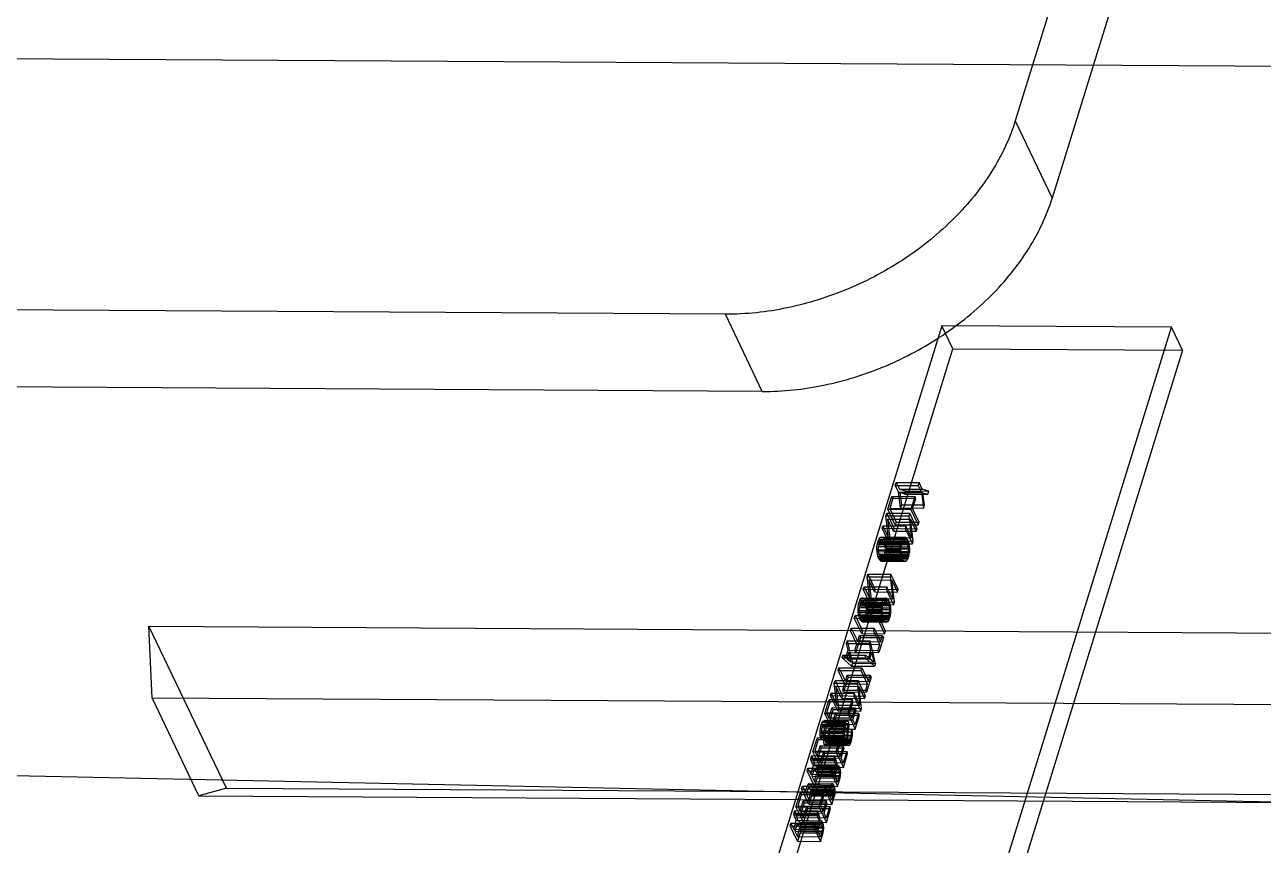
# Model space of a CAD drawing. Header units: millimetres. Extents: x 753 to 1632, y 352 to 973.
# Drawn here: x 1221.083 to 1223.573, y 781.792 to 783.442 of the extents above; entities that cross this region are included whole.
import ezdxf

# ---------------------------------------------------------------- set-up
doc = ezdxf.new("R2010")
doc.units = ezdxf.units.MM
doc.header["$LTSCALE"] = 30.734
doc.layers.get('0').update_dxf_attribs({"linetype": 'CONTINUOUS'})

msp = doc.modelspace()

# ---------------------------------------------------------------- linework, layer by layer
at = {"color": 6, "linetype": 'Continuous'}
for p, q in [((1223.56848, 784.84687), (1223.07467, 783.24889)), ((1223.64271, 784.69148), (1223.14889, 783.09349)), ((1226.87055, 783.33862), (1219.78136, 783.38079)), ((1223.07467, 783.24889), (1223.14889, 783.09349)), ((1222.49177, 782.85997), (1209.55968, 782.93689)), ((1222.566, 782.70457), (1222.49177, 782.85997)), ((1222.92704, 782.83683), (1222.41669, 781.18533)), ((1222.87855, 781.18258), (1223.3889, 782.83408)), ((1223.3889, 782.83408), (1222.92704, 782.83683)), ((1222.94931, 782.79021), (1222.92704, 782.83683)), ((1223.41117, 782.78746), (1223.3889, 782.83408)), ((1222.566, 782.70457), (1209.6339, 782.78149)), ((1222.43895, 781.13871), (1222.94931, 782.79021)), ((1223.41117, 782.78746), (1222.90081, 781.13596)), ((1222.94931, 782.79021), (1223.41117, 782.78746)), ((1222.83344, 782.51571), (1222.83526, 782.52159)), ((1222.83526, 782.52159), (1222.88144, 782.52131)), ((1222.83526, 782.52159), (1222.84157, 782.50838)), ((1222.88144, 782.52131), (1222.87963, 782.51544)), ((1222.88775, 782.5081), (1222.88144, 782.52131)), ((1222.81861, 782.46773), (1222.82663, 782.49368)), ((1222.82663, 782.49368), (1222.87282, 782.49341)), ((1222.82663, 782.49368), (1222.82849, 782.4898)), ((1222.83344, 782.51571), (1222.87963, 782.51544)), ((1222.83975, 782.5025), (1222.83344, 782.51571)), ((1222.83975, 782.5025), (1222.88594, 782.50223)), ((1222.8439, 782.47044), (1222.83975, 782.5025)), ((1222.84157, 782.50838), (1222.88775, 782.5081)), ((1222.84157, 782.50838), (1222.85449, 782.50471)), ((1222.8427, 782.50117), (1222.88888, 782.50089)), ((1222.85252, 782.49834), (1222.8427, 782.50117)), ((1222.8427, 782.50117), (1222.84586, 782.4768)), ((1222.85449, 782.50471), (1222.85252, 782.49834)), ((1222.85252, 782.49834), (1222.89871, 782.49807)), ((1222.85449, 782.50471), (1222.90067, 782.50443)), ((1222.87282, 782.49341), (1222.8648, 782.46746)), ((1222.87467, 782.48952), (1222.87282, 782.49341)), ((1222.87963, 782.51544), (1222.88594, 782.50223)), ((1222.88594, 782.50223), (1222.89008, 782.47016)), ((1222.90067, 782.50443), (1222.88775, 782.5081)), ((1222.88888, 782.50089), (1222.89871, 782.49807)), ((1222.89205, 782.47653), (1222.88888, 782.50089)), ((1222.89871, 782.49807), (1222.90067, 782.50443)), ((1222.82849, 782.4898), (1222.82213, 782.46923)), ((1222.82213, 782.46923), (1222.86832, 782.46896)), ((1222.82213, 782.46923), (1222.83512, 782.44204)), ((1222.82849, 782.4898), (1222.87467, 782.48952)), ((1222.84586, 782.4768), (1222.8439, 782.47044)), ((1222.8439, 782.47044), (1222.89008, 782.47016)), ((1222.84586, 782.4768), (1222.89205, 782.47653)), ((1222.86832, 782.46896), (1222.87467, 782.48952)), ((1222.88131, 782.44177), (1222.86832, 782.46896)), ((1222.89008, 782.47016), (1222.89205, 782.47653)), ((1222.81453, 782.45452), (1222.81619, 782.4599)), ((1222.81453, 782.45452), (1222.86072, 782.45424)), ((1222.81983, 782.41036), (1222.81453, 782.45452)), ((1222.81619, 782.4599), (1222.86238, 782.45963)), ((1222.81619, 782.4599), (1222.83104, 782.42882)), ((1222.81802, 782.44801), (1222.86421, 782.44774)), ((1222.82952, 782.42393), (1222.81802, 782.44801)), ((1222.81802, 782.44801), (1222.82332, 782.40385)), ((1222.81861, 782.46773), (1222.8648, 782.46746)), ((1222.83346, 782.43665), (1222.81861, 782.46773)), ((1222.86238, 782.45963), (1222.86072, 782.45424)), ((1222.86072, 782.45424), (1222.86602, 782.41008)), ((1222.87722, 782.42855), (1222.86238, 782.45963)), ((1222.86421, 782.44774), (1222.87571, 782.42365)), ((1222.86951, 782.40358), (1222.86421, 782.44774)), ((1222.8648, 782.46746), (1222.87964, 782.43638)), ((1222.80681, 782.42955), (1222.80833, 782.43444)), ((1222.80681, 782.42955), (1222.87722, 782.42855)), ((1222.82166, 782.39847), (1222.80681, 782.42955)), ((1222.80833, 782.43444), (1222.85451, 782.43417)), ((1222.80833, 782.43444), (1222.81983, 782.41036)), ((1222.83104, 782.42882), (1222.82952, 782.42393)), ((1222.82952, 782.42393), (1222.87571, 782.42365)), ((1222.83512, 782.44204), (1222.83346, 782.43665)), ((1222.83346, 782.43665), (1222.87964, 782.43638)), ((1222.83512, 782.44204), (1222.88131, 782.44177)), ((1222.85451, 782.43417), (1222.853, 782.42927)), ((1222.853, 782.42927), (1222.86784, 782.39819)), ((1222.86602, 782.41008), (1222.85451, 782.43417)), ((1222.87571, 782.42365), (1222.87722, 782.42855)), ((1222.87964, 782.43638), (1222.88131, 782.44177)), ((1222.79654, 782.39265), (1222.79747, 782.39831)), ((1222.79747, 782.39831), (1222.79819, 782.40164)), ((1222.79747, 782.39831), (1222.86784, 782.39819)), ((1222.79819, 782.40164), (1222.7991, 782.40458)), ((1222.79819, 782.40164), (1222.85971, 782.40152)), ((1222.79951, 782.39404), (1222.79849, 782.38696)), ((1222.7991, 782.40458), (1222.80019, 782.40713)), ((1222.7991, 782.40458), (1222.86951, 782.40358)), ((1222.80023, 782.39737), (1222.79951, 782.39404)), ((1222.79951, 782.39404), (1222.84569, 782.39377)), ((1222.80019, 782.40713), (1222.80212, 782.4107)), ((1222.80019, 782.40713), (1222.85744, 782.40706)), ((1222.80114, 782.4003), (1222.80023, 782.39737)), ((1222.80023, 782.39737), (1222.84642, 782.39709)), ((1222.80223, 782.40285), (1222.80114, 782.4003)), ((1222.80114, 782.4003), (1222.84732, 782.40003)), ((1222.80212, 782.4107), (1222.80443, 782.41195)), ((1222.80212, 782.4107), (1222.86602, 782.41008)), ((1222.80467, 782.40697), (1222.80223, 782.40285)), ((1222.80223, 782.40285), (1222.84842, 782.40258)), ((1222.80443, 782.41195), (1222.80597, 782.41197)), ((1222.80443, 782.41195), (1222.85387, 782.41132)), ((1222.80814, 782.40418), (1222.80516, 782.40703)), ((1222.80597, 782.41197), (1222.80768, 782.4116)), ((1222.80768, 782.4116), (1222.80981, 782.40957)), ((1222.80959, 782.40195), (1222.80814, 782.40418)), ((1222.81071, 782.39962), (1222.80959, 782.40195)), ((1222.80981, 782.40957), (1222.85599, 782.40929)), ((1222.80981, 782.40957), (1222.81126, 782.40734)), ((1222.81071, 782.39962), (1222.85689, 782.39935)), ((1222.81186, 782.39641), (1222.81071, 782.39962)), ((1222.81126, 782.40734), (1222.81237, 782.40501)), ((1222.81186, 782.39641), (1222.86092, 782.39656)), ((1222.81356, 782.38944), (1222.81186, 782.39641)), ((1222.81237, 782.40501), (1222.81352, 782.4018)), ((1222.81352, 782.4018), (1222.81474, 782.39683)), ((1222.81474, 782.39683), (1222.81543, 782.39216)), ((1222.82332, 782.40385), (1222.82166, 782.39847)), ((1222.84273, 782.39237), (1222.84365, 782.39804)), ((1222.84365, 782.39804), (1222.84438, 782.40137)), ((1222.84438, 782.40137), (1222.84528, 782.4043)), ((1222.84467, 782.38669), (1222.84569, 782.39377)), ((1222.84528, 782.4043), (1222.84638, 782.40685)), ((1222.84569, 782.39377), (1222.84642, 782.39709)), ((1222.84638, 782.40685), (1222.8483, 782.41042)), ((1222.84642, 782.39709), (1222.84732, 782.40003)), ((1222.84732, 782.40003), (1222.84842, 782.40258)), ((1222.8483, 782.41042), (1222.85062, 782.41168)), ((1222.84842, 782.40258), (1222.85086, 782.4067)), ((1222.85062, 782.41168), (1222.85215, 782.41169)), ((1222.85135, 782.40676), (1222.85433, 782.40391)), ((1222.85215, 782.41169), (1222.85387, 782.41132)), ((1222.85387, 782.41132), (1222.85599, 782.40929)), ((1222.85433, 782.40391), (1222.85578, 782.40168)), ((1222.85578, 782.40168), (1222.85689, 782.39935)), ((1222.85599, 782.40929), (1222.85744, 782.40706)), ((1222.85689, 782.39935), (1222.85804, 782.39614)), ((1222.85744, 782.40706), (1222.85856, 782.40473)), ((1222.85804, 782.39614), (1222.85975, 782.38917)), ((1222.85856, 782.40473), (1222.85971, 782.40152)), ((1222.85971, 782.40152), (1222.86092, 782.39656)), ((1222.86092, 782.39656), (1222.86162, 782.39188)), ((1222.86784, 782.39819), (1222.86951, 782.40358)), ((1222.79654, 782.39265), (1222.86162, 782.39188)), ((1222.79657, 782.3865), (1222.79654, 782.39265)), ((1222.79657, 782.3865), (1222.84275, 782.38622)), ((1222.79689, 782.38259), (1222.79657, 782.3865)), ((1222.79689, 782.38259), (1222.84307, 782.38232)), ((1222.7974, 782.37831), (1222.79689, 782.38259)), ((1222.7974, 782.37831), (1222.85809, 782.3775)), ((1222.79861, 782.37334), (1222.7974, 782.37831)), ((1222.79857, 782.3857), (1222.84476, 782.38542)), ((1222.79857, 782.3857), (1222.80028, 782.37873)), ((1222.79861, 782.37334), (1222.86013, 782.37322)), ((1222.79976, 782.37013), (1222.79861, 782.37334)), ((1222.79976, 782.37013), (1222.85922, 782.37029)), ((1222.80087, 782.3678), (1222.79976, 782.37013)), ((1222.80028, 782.37873), (1222.80142, 782.37552)), ((1222.80142, 782.37552), (1222.84761, 782.37524)), ((1222.80142, 782.37552), (1222.80254, 782.37319)), ((1222.80254, 782.37319), (1222.80399, 782.37096)), ((1222.80399, 782.37096), (1222.85017, 782.37068)), ((1222.80399, 782.37096), (1222.80697, 782.36811)), ((1222.80746, 782.36817), (1222.8099, 782.37229)), ((1222.8099, 782.37229), (1222.81099, 782.37483)), ((1222.8099, 782.37229), (1222.85609, 782.37201)), ((1222.81099, 782.37483), (1222.8119, 782.37777)), ((1222.81099, 782.37483), (1222.85718, 782.37456)), ((1222.8119, 782.37777), (1222.81262, 782.3811)), ((1222.81303, 782.37056), (1222.81194, 782.36801)), ((1222.81262, 782.3811), (1222.81365, 782.38818)), ((1222.81262, 782.3811), (1222.85881, 782.38082)), ((1222.81394, 782.3735), (1222.81303, 782.37056)), ((1222.81356, 782.38944), (1222.85975, 782.38917)), ((1222.81466, 782.37683), (1222.81394, 782.3735)), ((1222.81573, 782.38336), (1222.81466, 782.37683)), ((1222.81466, 782.37683), (1222.86085, 782.37655)), ((1222.81543, 782.39216), (1222.81575, 782.38826)), ((1222.81575, 782.38826), (1222.81573, 782.38336)), ((1222.81573, 782.38336), (1222.86192, 782.38309)), ((1222.81575, 782.38826), (1222.86194, 782.38798)), ((1222.84275, 782.38622), (1222.84273, 782.39237)), ((1222.84307, 782.38232), (1222.84275, 782.38622)), ((1222.84358, 782.37803), (1222.84307, 782.38232)), ((1222.8448, 782.37307), (1222.84358, 782.37803)), ((1222.84646, 782.37845), (1222.84476, 782.38542)), ((1222.84595, 782.36986), (1222.8448, 782.37307)), ((1222.84706, 782.36753), (1222.84595, 782.36986)), ((1222.84761, 782.37524), (1222.84646, 782.37845)), ((1222.84872, 782.37291), (1222.84761, 782.37524)), ((1222.85017, 782.37068), (1222.84872, 782.37291)), ((1222.85316, 782.36783), (1222.85017, 782.37068)), ((1222.85609, 782.37201), (1222.85365, 782.36789)), ((1222.85718, 782.37456), (1222.85609, 782.37201)), ((1222.85809, 782.3775), (1222.85718, 782.37456)), ((1222.85881, 782.38082), (1222.85809, 782.3775)), ((1222.85922, 782.37029), (1222.85813, 782.36774)), ((1222.85983, 782.3879), (1222.85881, 782.38082)), ((1222.86013, 782.37322), (1222.85922, 782.37029)), ((1222.86085, 782.37655), (1222.86013, 782.37322)), ((1222.86192, 782.38309), (1222.86085, 782.37655)), ((1222.86162, 782.39188), (1222.86194, 782.38798)), ((1222.86194, 782.38798), (1222.86192, 782.38309)), ((1222.80087, 782.3678), (1222.85813, 782.36774)), ((1222.80232, 782.36557), (1222.80087, 782.3678)), ((1222.80232, 782.36557), (1222.84851, 782.3653)), ((1222.80445, 782.36354), (1222.80232, 782.36557)), ((1222.80445, 782.36354), (1222.85389, 782.36291)), ((1222.80617, 782.36317), (1222.80445, 782.36354)), ((1222.8077, 782.36319), (1222.80617, 782.36317)), ((1222.81001, 782.36444), (1222.8077, 782.36319)), ((1222.81194, 782.36801), (1222.81001, 782.36444)), ((1222.81001, 782.36444), (1222.8562, 782.36417)), ((1222.84851, 782.3653), (1222.84706, 782.36753)), ((1222.85063, 782.36327), (1222.84851, 782.3653)), ((1222.85235, 782.3629), (1222.85063, 782.36327)), ((1222.85389, 782.36291), (1222.85235, 782.3629)), ((1222.8562, 782.36417), (1222.85389, 782.36291)), ((1222.85813, 782.36774), (1222.8562, 782.36417)), ((1222.77671, 782.33212), (1222.77837, 782.33751)), ((1222.77671, 782.33212), (1222.82289, 782.33185)), ((1222.78201, 782.28796), (1222.77671, 782.33212)), ((1222.77837, 782.33751), (1222.82456, 782.33723)), ((1222.77837, 782.33751), (1222.79322, 782.30643)), ((1222.7802, 782.32562), (1222.82638, 782.32534)), ((1222.7917, 782.30153), (1222.7802, 782.32562)), ((1222.7802, 782.32562), (1222.7855, 782.28146)), ((1222.82456, 782.33723), (1222.82289, 782.33185)), ((1222.82289, 782.33185), (1222.82819, 782.28769)), ((1222.8394, 782.30615), (1222.82456, 782.33723)), ((1222.82638, 782.32534), (1222.83789, 782.30126)), ((1222.83169, 782.28118), (1222.82638, 782.32534)), ((1222.76899, 782.30715), (1222.7705, 782.31205)), ((1222.76899, 782.30715), (1222.8394, 782.30615)), ((1222.78383, 782.27607), (1222.76899, 782.30715)), ((1222.7705, 782.31205), (1222.81669, 782.31177)), ((1222.7705, 782.31205), (1222.78201, 782.28796)), ((1222.79322, 782.30643), (1222.7917, 782.30153)), ((1222.7917, 782.30153), (1222.83789, 782.30126)), ((1222.81669, 782.31177), (1222.81518, 782.30688)), ((1222.81518, 782.30688), (1222.83002, 782.2758)), ((1222.82819, 782.28769), (1222.81669, 782.31177)), ((1222.83789, 782.30126), (1222.8394, 782.30615)), ((1222.75872, 782.27025), (1222.75964, 782.27592)), ((1222.75872, 782.27025), (1222.82379, 782.26949)), ((1222.75874, 782.2641), (1222.75872, 782.27025)), ((1222.75964, 782.27592), (1222.76037, 782.27925)), ((1222.75964, 782.27592), (1222.83002, 782.2758)), ((1222.76037, 782.27925), (1222.76127, 782.28218)), ((1222.76037, 782.27925), (1222.82188, 782.27913)), ((1222.76169, 782.27165), (1222.76066, 782.26457)), ((1222.76127, 782.28218), (1222.76237, 782.28473)), ((1222.76127, 782.28218), (1222.83169, 782.28118)), ((1222.76241, 782.27497), (1222.76169, 782.27165)), ((1222.76169, 782.27165), (1222.80787, 782.27137)), ((1222.76237, 782.28473), (1222.7643, 782.2883)), ((1222.76237, 782.28473), (1222.81962, 782.28467)), ((1222.76332, 782.27791), (1222.76241, 782.27497)), ((1222.76241, 782.27497), (1222.80859, 782.2747)), ((1222.76441, 782.28046), (1222.76332, 782.27791)), ((1222.76332, 782.27791), (1222.8095, 782.27764)), ((1222.7643, 782.2883), (1222.76661, 782.28956)), ((1222.7643, 782.2883), (1222.82819, 782.28769)), ((1222.76685, 782.28458), (1222.76441, 782.28046)), ((1222.76441, 782.28046), (1222.8106, 782.28018)), ((1222.76661, 782.28956), (1222.76814, 782.28957)), ((1222.76661, 782.28956), (1222.81605, 782.28893)), ((1222.77032, 782.28179), (1222.76734, 782.28464)), ((1222.76814, 782.28957), (1222.76986, 782.2892)), ((1222.76986, 782.2892), (1222.77199, 782.28717)), ((1222.77177, 782.27956), (1222.77032, 782.28179)), ((1222.77288, 782.27723), (1222.77177, 782.27956)), ((1222.77199, 782.28717), (1222.81817, 782.2869)), ((1222.77199, 782.28717), (1222.77344, 782.28494)), ((1222.77288, 782.27723), (1222.81907, 782.27695)), ((1222.77403, 782.27402), (1222.77288, 782.27723)), ((1222.77344, 782.28494), (1222.77455, 782.28261)), ((1222.77403, 782.27402), (1222.8231, 782.27416)), ((1222.77574, 782.26705), (1222.77403, 782.27402)), ((1222.77455, 782.28261), (1222.7757, 782.2794)), ((1222.7757, 782.2794), (1222.77691, 782.27444)), ((1222.77691, 782.27444), (1222.77761, 782.26976)), ((1222.77761, 782.26976), (1222.77793, 782.26586)), ((1222.7855, 782.28146), (1222.78383, 782.27607)), ((1222.8049, 782.26998), (1222.80583, 782.27565)), ((1222.80493, 782.26383), (1222.8049, 782.26998)), ((1222.80583, 782.27565), (1222.80655, 782.27897)), ((1222.80655, 782.27897), (1222.80746, 782.28191)), ((1222.80685, 782.26429), (1222.80787, 782.27137)), ((1222.80746, 782.28191), (1222.80855, 782.28446)), ((1222.80787, 782.27137), (1222.80859, 782.2747)), ((1222.80855, 782.28446), (1222.81048, 782.28803)), ((1222.80859, 782.2747), (1222.8095, 782.27764)), ((1222.8095, 782.27764), (1222.8106, 782.28018)), ((1222.81048, 782.28803), (1222.8128, 782.28928)), ((1222.8106, 782.28018), (1222.81303, 782.2843)), ((1222.8128, 782.28928), (1222.81433, 782.2893)), ((1222.81352, 782.28436), (1222.81651, 782.28151)), ((1222.81433, 782.2893), (1222.81605, 782.28893)), ((1222.81605, 782.28893), (1222.81817, 782.2869)), ((1222.81651, 782.28151), (1222.81796, 782.27928)), ((1222.81796, 782.27928), (1222.81907, 782.27695)), ((1222.81817, 782.2869), (1222.81962, 782.28467)), ((1222.81907, 782.27695), (1222.82022, 782.27374)), ((1222.81962, 782.28467), (1222.82073, 782.28234)), ((1222.82022, 782.27374), (1222.82193, 782.26677)), ((1222.82073, 782.28234), (1222.82188, 782.27913)), ((1222.82188, 782.27913), (1222.8231, 782.27416)), ((1222.8231, 782.27416), (1222.82379, 782.26949)), ((1222.82379, 782.26949), (1222.82411, 782.26559)), ((1222.83002, 782.2758), (1222.83169, 782.28118)), ((1222.75099, 782.24889), (1222.75265, 782.25428)), ((1222.75099, 782.24889), (1222.81235, 782.24829)), ((1222.76583, 782.21781), (1222.75099, 782.24889)), ((1222.75265, 782.25428), (1222.82303, 782.25416)), ((1222.75265, 782.25428), (1222.7675, 782.2232)), ((1222.75874, 782.2641), (1222.80493, 782.26383)), ((1222.75907, 782.2602), (1222.75874, 782.2641)), ((1222.75907, 782.2602), (1222.80525, 782.25993)), ((1222.75957, 782.25591), (1222.75907, 782.2602)), ((1222.75957, 782.25591), (1222.82026, 782.2551)), ((1222.76079, 782.25095), (1222.75957, 782.25591)), ((1222.76075, 782.2633), (1222.80693, 782.26303)), ((1222.76075, 782.2633), (1222.76245, 782.25633)), ((1222.76079, 782.25095), (1222.82231, 782.25083)), ((1222.76194, 782.24774), (1222.76079, 782.25095)), ((1222.76194, 782.24774), (1222.8214, 782.24789)), ((1222.76305, 782.24541), (1222.76194, 782.24774)), ((1222.76245, 782.25633), (1222.7636, 782.25312)), ((1222.76305, 782.24541), (1222.8203, 782.24534)), ((1222.7645, 782.24318), (1222.76305, 782.24541)), ((1222.7636, 782.25312), (1222.80979, 782.25285)), ((1222.7636, 782.25312), (1222.76471, 782.25079)), ((1222.76471, 782.25079), (1222.76616, 782.24856)), ((1222.76616, 782.24856), (1222.76915, 782.24571)), ((1222.76964, 782.24577), (1222.77208, 782.24989)), ((1222.77208, 782.24989), (1222.77317, 782.25244)), ((1222.77208, 782.24989), (1222.81826, 782.24962)), ((1222.77412, 782.24562), (1222.77219, 782.24205)), ((1222.77317, 782.25244), (1222.77408, 782.25538)), ((1222.77317, 782.25244), (1222.81936, 782.25217)), ((1222.77408, 782.25538), (1222.7748, 782.2587)), ((1222.77521, 782.24817), (1222.77412, 782.24562)), ((1222.7748, 782.2587), (1222.77582, 782.26578)), ((1222.7748, 782.2587), (1222.82099, 782.25843)), ((1222.77612, 782.2511), (1222.77521, 782.24817)), ((1222.77574, 782.26705), (1222.82193, 782.26677)), ((1222.77684, 782.25443), (1222.77612, 782.2511)), ((1222.77791, 782.26097), (1222.77684, 782.25443)), ((1222.77793, 782.26586), (1222.77791, 782.26097)), ((1222.77791, 782.26097), (1222.8241, 782.2607)), ((1222.77793, 782.26586), (1222.82411, 782.26559)), ((1222.79884, 782.254), (1222.79717, 782.24862)), ((1222.79717, 782.24862), (1222.81202, 782.21754)), ((1222.81368, 782.22292), (1222.79884, 782.254)), ((1222.80525, 782.25993), (1222.80493, 782.26383)), ((1222.80576, 782.25564), (1222.80525, 782.25993)), ((1222.80698, 782.25067), (1222.80576, 782.25564)), ((1222.80864, 782.25606), (1222.80693, 782.26303)), ((1222.80812, 782.24746), (1222.80698, 782.25067)), ((1222.80924, 782.24513), (1222.80812, 782.24746)), ((1222.80979, 782.25285), (1222.80864, 782.25606)), ((1222.81069, 782.2429), (1222.80924, 782.24513)), ((1222.8109, 782.25052), (1222.80979, 782.25285)), ((1222.81235, 782.24829), (1222.8109, 782.25052)), ((1222.81533, 782.24544), (1222.81235, 782.24829)), ((1222.81826, 782.24962), (1222.81583, 782.2455)), ((1222.81936, 782.25217), (1222.81826, 782.24962)), ((1222.8203, 782.24534), (1222.81838, 782.24177)), ((1222.82026, 782.2551), (1222.81936, 782.25217)), ((1222.82099, 782.25843), (1222.82026, 782.2551)), ((1222.8214, 782.24789), (1222.8203, 782.24534)), ((1222.82201, 782.26551), (1222.82099, 782.25843)), ((1222.82231, 782.25083), (1222.8214, 782.24789)), ((1222.82303, 782.25416), (1222.82231, 782.25083)), ((1222.8241, 782.2607), (1222.82303, 782.25416)), ((1222.82411, 782.26559), (1222.8241, 782.2607)), ((1221.33296, 782.23236), (1227.69075, 782.19454)), ((1221.48856, 781.90659), (1221.33296, 782.23236)), ((1221.33906, 782.08867), (1221.33296, 782.23236)), ((1222.74312, 782.22343), (1222.74478, 782.22882)), ((1222.75611, 782.19624), (1222.74312, 782.22343)), ((1222.74478, 782.22882), (1222.79097, 782.22854)), ((1222.74478, 782.22882), (1222.75777, 782.20163)), ((1222.7645, 782.24318), (1222.81069, 782.2429)), ((1222.76662, 782.24115), (1222.7645, 782.24318)), ((1222.7675, 782.2232), (1222.76583, 782.21781)), ((1222.76662, 782.24115), (1222.81606, 782.24052)), ((1222.76834, 782.24078), (1222.76662, 782.24115)), ((1222.76988, 782.24079), (1222.76834, 782.24078)), ((1222.77219, 782.24205), (1222.76988, 782.24079)), ((1222.77219, 782.24205), (1222.81838, 782.24177)), ((1222.78931, 782.22316), (1222.79097, 782.22854)), ((1222.80229, 782.19596), (1222.78931, 782.22316)), ((1222.79097, 782.22854), (1222.80396, 782.20135)), ((1222.81281, 782.24087), (1222.81069, 782.2429)), ((1222.81202, 782.21754), (1222.81368, 782.22292)), ((1222.81453, 782.2405), (1222.81281, 782.24087)), ((1222.81606, 782.24052), (1222.81453, 782.2405)), ((1222.81838, 782.24177), (1222.81606, 782.24052)), ((1222.73525, 782.19798), (1222.73692, 782.20336)), ((1222.73525, 782.19798), (1222.78144, 782.1977)), ((1222.73834, 782.18425), (1222.73525, 782.19798)), ((1222.73692, 782.20336), (1222.7831, 782.20309)), ((1222.73692, 782.20336), (1222.74737, 782.15808)), ((1222.75233, 782.184), (1222.75611, 782.19624)), ((1222.76341, 782.20998), (1222.75418, 782.18012)), ((1222.75611, 782.19624), (1222.80229, 782.19596)), ((1222.75777, 782.20163), (1222.76156, 782.21386)), ((1222.75777, 782.20163), (1222.80396, 782.20135)), ((1222.76156, 782.21386), (1222.80774, 782.21359)), ((1222.76156, 782.21386), (1222.76341, 782.20998)), ((1222.76341, 782.20998), (1222.8096, 782.2097)), ((1222.76583, 782.21781), (1222.81202, 782.21754)), ((1222.78144, 782.1977), (1222.7831, 782.20309)), ((1222.78453, 782.18397), (1222.78144, 782.1977)), ((1222.79356, 782.15781), (1222.7831, 782.20309)), ((1222.79851, 782.18373), (1222.80229, 782.19596)), ((1222.8096, 782.2097), (1222.80037, 782.17984)), ((1222.80396, 782.20135), (1222.80774, 782.21359)), ((1222.80774, 782.21359), (1222.8096, 782.2097)), ((1222.72633, 782.16909), (1222.72799, 782.17448)), ((1222.72633, 782.16909), (1222.77999, 782.16928)), ((1222.72799, 782.17448), (1222.77418, 782.1742)), ((1222.72799, 782.17448), (1222.73381, 782.16956)), ((1222.73381, 782.16956), (1222.73834, 782.18425)), ((1222.7399, 782.17938), (1222.73611, 782.16714)), ((1222.73834, 782.18425), (1222.79851, 782.18373)), ((1222.7399, 782.17938), (1222.78608, 782.17911)), ((1222.74387, 782.16059), (1222.7399, 782.17938)), ((1222.75418, 782.18012), (1222.75233, 782.184)), ((1222.75418, 782.18012), (1222.80037, 782.17984)), ((1222.77251, 782.16882), (1222.77418, 782.1742)), ((1222.77418, 782.1742), (1222.77999, 782.16928)), ((1222.77999, 782.16928), (1222.78453, 782.18397)), ((1222.7823, 782.16687), (1222.78608, 782.17911)), ((1222.78608, 782.17911), (1222.79005, 782.16031)), ((1222.80037, 782.17984), (1222.79851, 782.18373)), ((1222.71846, 782.14363), (1222.72012, 782.14902)), ((1222.72012, 782.14902), (1222.76631, 782.14874)), ((1222.72012, 782.14902), (1222.73311, 782.12182)), ((1222.74556, 782.15221), (1222.72633, 782.16909)), ((1222.73611, 782.16714), (1222.7823, 782.16687)), ((1222.73611, 782.16714), (1222.74387, 782.16059)), ((1222.74387, 782.16059), (1222.79005, 782.16031)), ((1222.74737, 782.15808), (1222.74556, 782.15221)), ((1222.74556, 782.15221), (1222.79174, 782.15193)), ((1222.74737, 782.15808), (1222.79356, 782.15781)), ((1222.76465, 782.14336), (1222.76631, 782.14874)), ((1222.76631, 782.14874), (1222.7793, 782.12155)), ((1222.77251, 782.16882), (1222.79174, 782.15193)), ((1222.79005, 782.16031), (1222.7823, 782.16687)), ((1222.79356, 782.15781), (1222.79174, 782.15193)), ((1222.71059, 782.11817), (1222.71226, 782.12356)), ((1222.71226, 782.12356), (1222.75844, 782.12329)), ((1222.71226, 782.12356), (1222.7271, 782.09248)), ((1222.71846, 782.14363), (1222.76465, 782.14336)), ((1222.73145, 782.11644), (1222.71846, 782.14363)), ((1222.73875, 782.13018), (1222.72952, 782.10031)), ((1222.73311, 782.12182), (1222.73689, 782.13406)), ((1222.73311, 782.12182), (1222.7793, 782.12155)), ((1222.73689, 782.13406), (1222.78308, 782.13379)), ((1222.73689, 782.13406), (1222.73875, 782.13018)), ((1222.73875, 782.13018), (1222.78494, 782.1299)), ((1222.75844, 782.12329), (1222.75678, 782.1179)), ((1222.77329, 782.09221), (1222.75844, 782.12329)), ((1222.77763, 782.11616), (1222.76465, 782.14336)), ((1222.78494, 782.1299), (1222.77571, 782.10004)), ((1222.7793, 782.12155), (1222.78308, 782.13379)), ((1222.78308, 782.13379), (1222.78494, 782.1299)), ((1222.70288, 782.09321), (1222.70439, 782.0981)), ((1222.70439, 782.0981), (1222.75058, 782.09783)), ((1222.70439, 782.0981), (1222.71589, 782.07402)), ((1222.71059, 782.11817), (1222.75678, 782.1179)), ((1222.71589, 782.07402), (1222.71059, 782.11817)), ((1222.71408, 782.11167), (1222.76027, 782.1114)), ((1222.72559, 782.08758), (1222.71408, 782.11167)), ((1222.71408, 782.11167), (1222.71938, 782.06751)), ((1222.72767, 782.1042), (1222.73145, 782.11644)), ((1222.72767, 782.1042), (1222.77385, 782.10392)), ((1222.72952, 782.10031), (1222.72767, 782.1042)), ((1222.72952, 782.10031), (1222.77571, 782.10004)), ((1222.73145, 782.11644), (1222.77763, 782.11616)), ((1222.75058, 782.09783), (1222.74906, 782.09293)), ((1222.76208, 782.07374), (1222.75058, 782.09783)), ((1222.75678, 782.1179), (1222.76208, 782.07374)), ((1222.76027, 782.1114), (1222.77177, 782.08731)), ((1222.76557, 782.06724), (1222.76027, 782.1114)), ((1222.77385, 782.10392), (1222.77763, 782.11616)), ((1222.77571, 782.10004), (1222.77385, 782.10392)), ((1221.33906, 782.08867), (1227.69685, 782.05085)), ((1221.43333, 781.89128), (1221.33906, 782.08867)), ((1222.69168, 782.05698), (1222.70046, 782.08537)), ((1222.70231, 782.08149), (1222.6952, 782.05848)), ((1222.70046, 782.08537), (1222.74664, 782.0851)), ((1222.70046, 782.08537), (1222.70231, 782.08149)), ((1222.70231, 782.08149), (1222.7485, 782.08121)), ((1222.70288, 782.09321), (1222.77329, 782.09221)), ((1222.71772, 782.06213), (1222.70288, 782.09321)), ((1222.71589, 782.07402), (1222.76208, 782.07374)), ((1222.7271, 782.09248), (1222.72559, 782.08758)), ((1222.72559, 782.08758), (1222.77177, 782.08731)), ((1222.74664, 782.0851), (1222.73787, 782.0567)), ((1222.74139, 782.0582), (1222.7485, 782.08121)), ((1222.7485, 782.08121), (1222.74664, 782.0851)), ((1222.74906, 782.09293), (1222.76391, 782.06185)), ((1222.77177, 782.08731), (1222.77329, 782.09221)), ((1222.69168, 782.05698), (1222.73787, 782.0567)), ((1222.70653, 782.0259), (1222.69168, 782.05698)), ((1222.6952, 782.05848), (1222.74139, 782.0582)), ((1222.6952, 782.05848), (1222.70002, 782.04838)), ((1222.70002, 782.04838), (1222.70638, 782.06894)), ((1222.70002, 782.04838), (1222.74621, 782.0481)), ((1222.70823, 782.06505), (1222.70188, 782.04449)), ((1222.70633, 782.03517), (1222.71329, 782.05769)), ((1222.70638, 782.06894), (1222.75257, 782.06866)), ((1222.70638, 782.06894), (1222.70823, 782.06505)), ((1222.71515, 782.0538), (1222.70653, 782.0259)), ((1222.70823, 782.06505), (1222.75442, 782.06478)), ((1222.71329, 782.05769), (1222.75948, 782.05741)), ((1222.71329, 782.05769), (1222.71515, 782.0538)), ((1222.71515, 782.0538), (1222.76133, 782.05353)), ((1222.71938, 782.06751), (1222.71772, 782.06213)), ((1222.71772, 782.06213), (1222.76391, 782.06185)), ((1222.71938, 782.06751), (1222.76557, 782.06724)), ((1222.73787, 782.0567), (1222.75271, 782.02562)), ((1222.74621, 782.0481), (1222.74139, 782.0582)), ((1222.75257, 782.06866), (1222.74621, 782.0481)), ((1222.74807, 782.04422), (1222.75442, 782.06478)), ((1222.75948, 782.05741), (1222.75252, 782.03489)), ((1222.75442, 782.06478), (1222.75257, 782.06866)), ((1222.75271, 782.02562), (1222.76133, 782.05353)), ((1222.76133, 782.05353), (1222.75948, 782.05741)), ((1222.76391, 782.06185), (1222.76557, 782.06724)), ((1222.68216, 782.01725), (1222.68217, 782.02235)), ((1222.68217, 782.02235), (1222.68381, 782.03152)), ((1222.68217, 782.02235), (1222.73939, 782.02207)), ((1222.68381, 782.03152), (1222.68533, 782.03641)), ((1222.68381, 782.03152), (1222.73, 782.03124)), ((1222.68533, 782.03641), (1222.68691, 782.03955)), ((1222.68533, 782.03641), (1222.75252, 782.03489)), ((1222.68782, 782.03361), (1222.68593, 782.02882)), ((1222.68593, 782.02882), (1222.73207, 782.02834)), ((1222.68691, 782.03955), (1222.68852, 782.04182)), ((1222.68691, 782.03955), (1222.73309, 782.03928)), ((1222.68782, 782.03361), (1222.73401, 782.03334)), ((1222.68852, 782.04182), (1222.691, 782.04284)), ((1222.68852, 782.04182), (1222.73471, 782.04154)), ((1222.68962, 782.01372), (1222.69073, 782.02027)), ((1222.6932, 782.02234), (1222.69087, 782.00787)), ((1222.69115, 782.04355), (1222.69464, 782.03847)), ((1222.69115, 782.04355), (1222.73739, 782.0432)), ((1222.69214, 782.02849), (1222.73832, 782.02821)), ((1222.69519, 782.03609), (1222.6932, 782.02234)), ((1222.6945, 782.03736), (1222.74068, 782.03709)), ((1222.69795, 782.01992), (1222.69972, 782.02563)), ((1222.69795, 782.01992), (1222.74737, 782.01993)), ((1222.69972, 782.02563), (1222.75271, 782.02562)), ((1222.69972, 782.02563), (1222.70118, 782.0202)), ((1222.70118, 782.0202), (1222.70121, 782.01279)), ((1222.70188, 782.04449), (1222.74807, 782.04422)), ((1222.70188, 782.04449), (1222.70633, 782.03517)), ((1222.72836, 782.02207), (1222.72834, 782.01698)), ((1222.73, 782.03124), (1222.72836, 782.02207)), ((1222.73151, 782.03614), (1222.73, 782.03124)), ((1222.73309, 782.03928), (1222.73151, 782.03614)), ((1222.73204, 782.02837), (1222.73401, 782.03334)), ((1222.73471, 782.04154), (1222.73309, 782.03928)), ((1222.73712, 782.04298), (1222.73471, 782.04154)), ((1222.73691, 782.01999), (1222.73581, 782.01344)), ((1222.73706, 782.0076), (1222.73939, 782.02207)), ((1222.74082, 782.0382), (1222.73739, 782.0432)), ((1222.73939, 782.02207), (1222.74137, 782.03582)), ((1222.74591, 782.02536), (1222.74414, 782.01965)), ((1222.74737, 782.01993), (1222.74591, 782.02536)), ((1222.7474, 782.01252), (1222.74737, 782.01993)), ((1222.75252, 782.03489), (1222.74807, 782.04422)), ((1222.66793, 781.98011), (1222.6767, 782.00851)), ((1222.67856, 782.00462), (1222.67145, 781.98161)), ((1222.6767, 782.00851), (1222.72973, 782.00762)), ((1222.6767, 782.00851), (1222.67856, 782.00462)), ((1222.67856, 782.00462), (1222.73088, 782.00441)), ((1222.68216, 782.01725), (1222.72834, 782.01698)), ((1222.6827, 782.01208), (1222.68216, 782.01725)), ((1222.6827, 782.01208), (1222.72888, 782.01181)), ((1222.68354, 782.0079), (1222.6827, 782.01208)), ((1222.68469, 782.00469), (1222.68354, 782.0079)), ((1222.68429, 782.01928), (1222.73048, 782.01901)), ((1222.68491, 782.0132), (1222.7474, 782.01252)), ((1222.6862, 782.00958), (1222.73239, 782.00931)), ((1222.68869, 782.00304), (1222.7456, 782.00261)), ((1222.68885, 782.00727), (1222.73504, 782.00699)), ((1222.68946, 781.99592), (1222.73564, 781.99564)), ((1222.69061, 782.00375), (1222.73679, 782.00348)), ((1222.69225, 781.99852), (1222.73843, 781.99824)), ((1222.69435, 781.99947), (1222.74469, 781.99968)), ((1222.69741, 781.9974), (1222.69557, 781.99428)), ((1222.69571, 782.00178), (1222.69726, 782.00539)), ((1222.69571, 782.00178), (1222.7419, 782.0015)), ((1222.69726, 782.00539), (1222.69828, 782.0101)), ((1222.69726, 782.00539), (1222.74344, 782.00511)), ((1222.69851, 781.99995), (1222.69741, 781.9974)), ((1222.69741, 781.9974), (1222.7436, 781.99713)), ((1222.69828, 782.0101), (1222.69882, 782.01381)), ((1222.69828, 782.0101), (1222.74447, 782.00982)), ((1222.69941, 782.00289), (1222.69851, 781.99995)), ((1222.69882, 782.01381), (1222.69884, 782.01895)), ((1222.69882, 782.01381), (1222.745, 782.01354)), ((1222.70014, 782.00621), (1222.69941, 782.00289)), ((1222.70121, 782.01279), (1222.70014, 782.00621)), ((1222.70014, 782.00621), (1222.74632, 782.00594)), ((1222.72289, 782.00823), (1222.71411, 781.97984)), ((1222.71763, 781.98134), (1222.72474, 782.00435)), ((1222.72474, 782.00435), (1222.72289, 782.00823)), ((1222.72834, 782.01698), (1222.72888, 782.01181)), ((1222.72888, 782.01181), (1222.72973, 782.00762)), ((1222.72973, 782.00762), (1222.73088, 782.00441)), ((1222.74175, 781.99401), (1222.7436, 781.99713)), ((1222.74344, 782.00511), (1222.7419, 782.0015)), ((1222.74447, 782.00982), (1222.74344, 782.00511)), ((1222.7436, 781.99713), (1222.74469, 781.99968)), ((1222.745, 782.01354), (1222.74447, 782.00982)), ((1222.74469, 781.99968), (1222.7456, 782.00261)), ((1222.74502, 782.01868), (1222.745, 782.01354)), ((1222.7456, 782.00261), (1222.74632, 782.00594)), ((1222.74632, 782.00594), (1222.7474, 782.01252)), ((1222.66354, 781.96592), (1222.66551, 781.97228)), ((1222.66551, 781.97228), (1222.71169, 781.97201)), ((1222.66551, 781.97228), (1222.66654, 781.9677)), ((1222.66793, 781.98011), (1222.71411, 781.97984)), ((1222.68277, 781.94903), (1222.66793, 781.98011)), ((1222.67145, 781.98161), (1222.71763, 781.98134)), ((1222.67145, 781.98161), (1222.67627, 781.97151)), ((1222.67627, 781.97151), (1222.68263, 781.99208)), ((1222.67627, 781.97151), (1222.72246, 781.97124)), ((1222.68448, 781.98819), (1222.67813, 781.96763)), ((1222.68258, 781.9583), (1222.68954, 781.98082)), ((1222.68263, 781.99208), (1222.72881, 781.9918)), ((1222.68263, 781.99208), (1222.68448, 781.98819)), ((1222.6914, 781.97694), (1222.68277, 781.94903)), ((1222.68448, 781.98819), (1222.73067, 781.98792)), ((1222.68954, 781.98082), (1222.73573, 781.98055)), ((1222.68954, 781.98082), (1222.6914, 781.97694)), ((1222.6914, 781.97694), (1222.73758, 781.97667)), ((1222.69557, 781.99428), (1222.69332, 781.99306)), ((1222.69332, 781.99306), (1222.73951, 781.99279)), ((1222.69557, 781.99428), (1222.74175, 781.99401)), ((1222.71169, 781.97201), (1222.70973, 781.96564)), ((1222.71272, 781.96743), (1222.71169, 781.97201)), ((1222.71411, 781.97984), (1222.72896, 781.94876)), ((1222.72246, 781.97124), (1222.71763, 781.98134)), ((1222.72881, 781.9918), (1222.72246, 781.97124)), ((1222.72431, 781.96735), (1222.73067, 781.98792)), ((1222.73573, 781.98055), (1222.72877, 781.95803)), ((1222.73067, 781.98792), (1222.72881, 781.9918)), ((1222.72896, 781.94876), (1222.73758, 781.97667)), ((1222.73758, 781.97667), (1222.73573, 781.98055)), ((1222.73951, 781.99279), (1222.74175, 781.99401)), ((1222.65613, 781.94193), (1222.65779, 781.94731)), ((1222.65779, 781.94731), (1222.72204, 781.94713)), ((1222.65779, 781.94731), (1222.66373, 781.93488)), ((1222.66354, 781.96592), (1222.70973, 781.96564)), ((1222.66454, 781.96222), (1222.66354, 781.96592)), ((1222.66454, 781.96222), (1222.71498, 781.96189)), ((1222.66587, 781.95862), (1222.66454, 781.96222)), ((1222.66587, 781.95862), (1222.72877, 781.95803)), ((1222.66808, 781.954), (1222.66587, 781.95862)), ((1222.66654, 781.9677), (1222.72431, 781.96735)), ((1222.66654, 781.9677), (1222.66769, 781.96449)), ((1222.6666, 781.94418), (1222.66815, 781.9513)), ((1222.66765, 781.95225), (1222.71947, 781.95169)), ((1222.66769, 781.96449), (1222.71387, 781.96422)), ((1222.66769, 781.96449), (1222.6688, 781.96216)), ((1222.66808, 781.954), (1222.71426, 781.95372)), ((1222.6711, 781.94673), (1222.66876, 781.94128)), ((1222.6688, 781.96216), (1222.66995, 781.95895)), ((1222.66995, 781.95895), (1222.67071, 781.95252)), ((1222.67071, 781.95252), (1222.67329, 781.95196)), ((1222.67156, 781.94567), (1222.71775, 781.9454)), ((1222.67488, 781.93843), (1222.67158, 781.94534)), ((1222.67329, 781.95196), (1222.67474, 781.94973)), ((1222.67474, 781.94973), (1222.72092, 781.94946)), ((1222.67474, 781.94973), (1222.67585, 781.9474)), ((1222.67585, 781.9474), (1222.677, 781.94419)), ((1222.67813, 781.96763), (1222.68258, 781.9583)), ((1222.68277, 781.94903), (1222.72896, 781.94876)), ((1222.70398, 781.94704), (1222.70231, 781.94165)), ((1222.70992, 781.9346), (1222.70398, 781.94704)), ((1222.70973, 781.96564), (1222.71072, 781.96194)), ((1222.71072, 781.96194), (1222.71206, 781.95834)), ((1222.71206, 781.95834), (1222.71426, 781.95372)), ((1222.71387, 781.96422), (1222.71272, 781.96743)), ((1222.71434, 781.95103), (1222.71279, 781.94391)), ((1222.71498, 781.96189), (1222.71387, 781.96422)), ((1222.71495, 781.941), (1222.71729, 781.94646)), ((1222.71613, 781.95868), (1222.71498, 781.96189)), ((1222.71689, 781.95225), (1222.71613, 781.95868)), ((1222.71947, 781.95169), (1222.71689, 781.95225)), ((1222.72092, 781.94946), (1222.71947, 781.95169)), ((1222.72204, 781.94713), (1222.72092, 781.94946)), ((1222.72318, 781.94392), (1222.72204, 781.94713)), ((1222.72877, 781.95803), (1222.72431, 781.96735)), ((1225.18311, 781.84557), (1220.55066, 781.94214)), ((1222.65613, 781.94193), (1222.71495, 781.941)), ((1222.67097, 781.91085), (1222.65613, 781.94193)), ((1222.66373, 781.93488), (1222.6666, 781.94418)), ((1222.66373, 781.93488), (1222.70992, 781.9346)), ((1222.66876, 781.94128), (1222.66558, 781.93099)), ((1222.66558, 781.93099), (1222.72014, 781.93012)), ((1222.66558, 781.93099), (1222.67078, 781.92012)), ((1222.6666, 781.94418), (1222.72318, 781.94392)), ((1222.67078, 781.92012), (1222.67396, 781.9304)), ((1222.67627, 781.92798), (1222.67097, 781.91085)), ((1222.67396, 781.9304), (1222.6755, 781.93752)), ((1222.67501, 781.93846), (1222.72119, 781.93819)), ((1222.67543, 781.94021), (1222.72162, 781.93994)), ((1222.67729, 781.93229), (1222.67627, 781.92798)), ((1222.67627, 781.92798), (1222.72245, 781.92771)), ((1222.677, 781.94419), (1222.67776, 781.93776)), ((1222.67776, 781.93776), (1222.67729, 781.93229)), ((1222.67729, 781.93229), (1222.72348, 781.93201)), ((1222.67776, 781.93776), (1222.72395, 781.93748)), ((1222.70231, 781.94165), (1222.71716, 781.91057)), ((1222.71279, 781.94391), (1222.70992, 781.9346)), ((1222.71177, 781.93072), (1222.71495, 781.941)), ((1222.71697, 781.91984), (1222.71177, 781.93072)), ((1222.72014, 781.93012), (1222.71697, 781.91984)), ((1222.71716, 781.91057), (1222.72245, 781.92771)), ((1222.71776, 781.94507), (1222.72107, 781.93815)), ((1222.72169, 781.93724), (1222.72014, 781.93012)), ((1222.72245, 781.92771), (1222.72348, 781.93201)), ((1222.72395, 781.93748), (1222.72318, 781.94392)), ((1222.72348, 781.93201), (1222.72395, 781.93748)), ((1221.48856, 781.90659), (1221.43333, 781.89128)), ((1221.48856, 781.90659), (1227.84635, 781.86877)), ((1222.63374, 781.86947), (1222.64251, 781.89786)), ((1222.64251, 781.89786), (1222.6887, 781.89759)), ((1222.64251, 781.89786), (1222.64437, 781.89398)), ((1222.64493, 781.9057), (1222.6466, 781.91108)), ((1222.64493, 781.9057), (1222.70375, 781.90477)), ((1222.65978, 781.87462), (1222.64493, 781.9057)), ((1222.6466, 781.91108), (1222.71084, 781.9109)), ((1222.6466, 781.91108), (1222.65253, 781.89865)), ((1222.65253, 781.89865), (1222.65616, 781.9104)), ((1222.65253, 781.89865), (1222.69872, 781.89838)), ((1222.65757, 781.90505), (1222.65439, 781.89477)), ((1222.65616, 781.9104), (1222.65756, 781.91393)), ((1222.65616, 781.9104), (1222.71716, 781.91057)), ((1222.65756, 781.91393), (1222.65951, 781.91629)), ((1222.65756, 781.91393), (1222.70973, 781.91323)), ((1222.65991, 781.9105), (1222.65757, 781.90505)), ((1222.65951, 781.91629), (1222.70828, 781.91546)), ((1222.65951, 781.91629), (1222.66209, 781.91573)), ((1222.66037, 781.90944), (1222.70655, 781.90917)), ((1222.66368, 781.9022), (1222.66038, 781.90911)), ((1222.66209, 781.91573), (1222.66354, 781.9135)), ((1222.66276, 781.89417), (1222.66431, 781.90129)), ((1222.66354, 781.9135), (1222.66465, 781.91117)), ((1222.66381, 781.90223), (1222.71, 781.90196)), ((1222.66424, 781.90398), (1222.71042, 781.90371)), ((1222.66465, 781.91117), (1222.6658, 781.90796)), ((1222.6661, 781.89606), (1222.66507, 781.89175)), ((1222.6658, 781.90796), (1222.71199, 781.90769)), ((1222.6658, 781.90796), (1222.66656, 781.90153)), ((1222.66656, 781.90153), (1222.6661, 781.89606)), ((1222.6661, 781.89606), (1222.71228, 781.89578)), ((1222.66656, 781.90153), (1222.71275, 781.90125)), ((1222.67078, 781.92012), (1222.71697, 781.91984)), ((1222.6887, 781.89759), (1222.67992, 781.86919)), ((1222.69055, 781.8937), (1222.6887, 781.89759)), ((1222.69278, 781.91081), (1222.69112, 781.90542)), ((1222.69112, 781.90542), (1222.70596, 781.87434)), ((1222.69872, 781.89838), (1222.69278, 781.91081)), ((1222.70235, 781.91013), (1222.69872, 781.89838)), ((1222.70058, 781.89449), (1222.70375, 781.90477)), ((1222.70375, 781.91365), (1222.70235, 781.91013)), ((1222.7057, 781.91602), (1222.70375, 781.91365)), ((1222.70375, 781.90477), (1222.70609, 781.91023)), ((1222.70828, 781.91546), (1222.7057, 781.91602)), ((1222.70657, 781.90884), (1222.70987, 781.90192)), ((1222.70973, 781.91323), (1222.70828, 781.91546)), ((1222.71049, 781.90101), (1222.70895, 781.89389)), ((1222.71084, 781.9109), (1222.70973, 781.91323)), ((1222.71199, 781.90769), (1222.71084, 781.9109)), ((1222.71126, 781.89148), (1222.71228, 781.89578)), ((1222.71275, 781.90125), (1222.71199, 781.90769)), ((1222.71228, 781.89578), (1222.71275, 781.90125)), ((1221.43333, 781.89128), (1227.79112, 781.85347)), ((1222.64437, 781.89398), (1222.63726, 781.87097)), ((1222.63726, 781.87097), (1222.68344, 781.87069)), ((1222.63726, 781.87097), (1222.64208, 781.86087)), ((1222.64208, 781.86087), (1222.64843, 781.88143)), ((1222.65029, 781.87755), (1222.64394, 781.85698)), ((1222.64437, 781.89398), (1222.70895, 781.89389)), ((1222.64843, 781.88143), (1222.69462, 781.88116)), ((1222.64843, 781.88143), (1222.65029, 781.87755)), ((1222.65029, 781.87755), (1222.69648, 781.87727)), ((1222.65439, 781.89477), (1222.70058, 781.89449)), ((1222.65439, 781.89477), (1222.65958, 781.88389)), ((1222.65958, 781.88389), (1222.66276, 781.89417)), ((1222.66507, 781.89175), (1222.65978, 781.87462)), ((1222.65978, 781.87462), (1222.70596, 781.87434)), ((1222.66507, 781.89175), (1222.71126, 781.89148)), ((1222.68344, 781.87069), (1222.69055, 781.8937)), ((1222.68827, 781.86059), (1222.68344, 781.87069)), ((1222.69462, 781.88116), (1222.68827, 781.86059)), ((1222.69012, 781.85671), (1222.69648, 781.87727)), ((1222.69648, 781.87727), (1222.69462, 781.88116)), ((1222.70577, 781.88361), (1222.70058, 781.89449)), ((1222.70895, 781.89389), (1222.70577, 781.88361)), ((1222.70596, 781.87434), (1222.71126, 781.89148)), ((1222.62935, 781.85527), (1222.63132, 781.86163)), ((1222.62935, 781.85527), (1222.67553, 781.855)), ((1222.63034, 781.85157), (1222.62935, 781.85527)), ((1222.63034, 781.85157), (1222.68079, 781.85124)), ((1222.63168, 781.84797), (1222.63034, 781.85157)), ((1222.63132, 781.86163), (1222.6775, 781.86136)), ((1222.63132, 781.86163), (1222.63235, 781.85706)), ((1222.63168, 781.84797), (1222.69458, 781.84738)), ((1222.63434, 781.84241), (1222.63168, 781.84797)), ((1222.63235, 781.85706), (1222.69012, 781.85671)), ((1222.63235, 781.85706), (1222.63349, 781.85385)), ((1222.63349, 781.85385), (1222.67968, 781.85357)), ((1222.63349, 781.85385), (1222.63461, 781.85152)), ((1222.63374, 781.86947), (1222.67992, 781.86919)), ((1222.64858, 781.83839), (1222.63374, 781.86947)), ((1222.63461, 781.85152), (1222.63575, 781.84831)), ((1222.63575, 781.84831), (1222.63652, 781.84188)), ((1222.64208, 781.86087), (1222.68827, 781.86059)), ((1222.64394, 781.85698), (1222.64839, 781.84766)), ((1222.64839, 781.84766), (1222.65535, 781.87018)), ((1222.6572, 781.86629), (1222.64858, 781.83839)), ((1222.65535, 781.87018), (1222.70153, 781.86991)), ((1222.65535, 781.87018), (1222.6572, 781.86629)), ((1222.6572, 781.86629), (1222.70339, 781.86602)), ((1222.6775, 781.86136), (1222.67553, 781.855)), ((1222.67553, 781.855), (1222.67653, 781.8513)), ((1222.67653, 781.8513), (1222.67786, 781.8477)), ((1222.67853, 781.85678), (1222.6775, 781.86136)), ((1222.67786, 781.8477), (1222.68052, 781.84213)), ((1222.67968, 781.85357), (1222.67853, 781.85678)), ((1222.68079, 781.85124), (1222.67968, 781.85357)), ((1222.67992, 781.86919), (1222.69477, 781.83811)), ((1222.68194, 781.84803), (1222.68079, 781.85124)), ((1222.6827, 781.8416), (1222.68194, 781.84803)), ((1222.69458, 781.84738), (1222.69012, 781.85671)), ((1222.70153, 781.86991), (1222.69458, 781.84738)), ((1222.69477, 781.83811), (1222.70339, 781.86602)), ((1222.70339, 781.86602), (1222.70153, 781.86991)), ((1222.62194, 781.83128), (1222.6236, 781.83667)), ((1222.62194, 781.83128), (1222.68076, 781.83036)), ((1222.63678, 781.8002), (1222.62194, 781.83128)), ((1222.6236, 781.83667), (1222.68784, 781.83648)), ((1222.6236, 781.83667), (1222.62954, 781.82423)), ((1222.62954, 781.82423), (1222.63241, 781.83354)), ((1222.62954, 781.82423), (1222.67572, 781.82396)), ((1222.63457, 781.83063), (1222.63139, 781.82035)), ((1222.63241, 781.83354), (1222.63434, 781.84241)), ((1222.63241, 781.83354), (1222.68899, 781.83327)), ((1222.63434, 781.84241), (1222.68528, 781.84104)), ((1222.63691, 781.83609), (1222.63457, 781.83063)), ((1222.63652, 781.84188), (1222.63909, 781.84132)), ((1222.63737, 781.83503), (1222.68356, 781.83475)), ((1222.64069, 781.82778), (1222.63738, 781.8347)), ((1222.63909, 781.84132), (1222.64054, 781.83909)), ((1222.63977, 781.81975), (1222.64131, 781.82687)), ((1222.64054, 781.83909), (1222.68673, 781.83881)), ((1222.64054, 781.83909), (1222.64166, 781.83676)), ((1222.64081, 781.82782), (1222.687, 781.82754)), ((1222.64124, 781.82957), (1222.68743, 781.82929)), ((1222.64166, 781.83676), (1222.64281, 781.83355)), ((1222.6431, 781.82164), (1222.64207, 781.81734)), ((1222.64281, 781.83355), (1222.64357, 781.82711)), ((1222.64357, 781.82711), (1222.6431, 781.82164)), ((1222.6431, 781.82164), (1222.68929, 781.82137)), ((1222.64357, 781.82711), (1222.68975, 781.82684)), ((1222.64858, 781.83839), (1222.69477, 781.83811)), ((1222.66979, 781.83639), (1222.66812, 781.83101)), ((1222.66812, 781.83101), (1222.68297, 781.79993)), ((1222.67572, 781.82396), (1222.66979, 781.83639)), ((1222.6786, 781.83326), (1222.67572, 781.82396)), ((1222.67758, 781.82008), (1222.68076, 781.83036)), ((1222.68052, 781.84213), (1222.6786, 781.83326)), ((1222.68076, 781.83036), (1222.6831, 781.83581)), ((1222.68528, 781.84104), (1222.6827, 781.8416)), ((1222.68357, 781.83442), (1222.68687, 781.82751)), ((1222.68673, 781.83881), (1222.68528, 781.84104)), ((1222.6875, 781.8266), (1222.68595, 781.81948)), ((1222.68784, 781.83648), (1222.68673, 781.83881)), ((1222.68899, 781.83327), (1222.68784, 781.83648)), ((1222.68826, 781.81706), (1222.68929, 781.82137)), ((1222.68975, 781.82684), (1222.68899, 781.83327)), ((1222.68929, 781.82137), (1222.68975, 781.82684)), ((1222.63139, 781.82035), (1222.68595, 781.81948)), ((1222.63139, 781.82035), (1222.63659, 781.80947)), ((1222.63659, 781.80947), (1222.63977, 781.81975)), ((1222.63659, 781.80947), (1222.68277, 781.8092)), ((1222.64207, 781.81734), (1222.63678, 781.8002)), ((1222.63678, 781.8002), (1222.68297, 781.79993)), ((1222.64207, 781.81734), (1222.68826, 781.81706)), ((1222.68277, 781.8092), (1222.67758, 781.82008)), ((1222.68595, 781.81948), (1222.68277, 781.8092)), ((1222.68297, 781.79993), (1222.68826, 781.81706))]:
    msp.add_line(p, q, dxfattribs=at)
for points, start_tangent, end_tangent in [([(1223.07467, 783.24889), (1223.02744, 783.14734), (1222.95208, 783.05323), (1222.85381, 782.97275), (1222.7392, 782.91119), (1222.61579, 782.87268), (1222.49177, 782.85997)], (-0.2952474, -0.9554208), (-0.9999823, 0.0059479)), ([(1222.566, 782.70457), (1222.69, 782.71728), (1222.81341, 782.75579), (1222.92802, 782.81734), (1223.02629, 782.89782), (1223.10165, 782.99194), (1223.14889, 783.09349)], (0.9999823, -0.0059479), (0.2952474, 0.9554208)), ([(1222.68593, 782.02882), (1222.685, 782.02275), (1222.68544, 782.01449)], (-0.2121931, -0.9772278), (0.0787262, -0.9968963)), ([(1222.73163, 782.01422), (1222.73114, 782.0224), (1222.73204, 782.02837)], (-0.0846887, 0.9964075), (0.2121931, 0.9772278)), ([(1222.68544, 782.01449), (1222.68507, 782.00959), (1222.68469, 782.00469)], (-0.2952474, -0.9554208), (-0.2952474, -0.9554208)), ([(1222.68952, 782.00143), (1222.68957, 782.00757), (1222.68962, 782.01372)], (0.0081203, 0.999967), (0.1186476, 0.9929364)), ([(1222.69332, 781.99306), (1222.68952, 782.00143)], (-0.9999465, -0.0103469), (-0.1989779, 0.980004)), ([(1222.73088, 782.00441), (1222.73125, 782.00931), (1222.73163, 782.01422)], (0.2952474, 0.9554208), (0.2952474, 0.9554208)), ([(1222.73571, 782.00115), (1222.73742, 781.99408)], (0.1989623, -0.9800071), (0.9999465, 0.0103469)), ([(1222.73581, 782.01344), (1222.73576, 782.0073), (1222.73571, 782.00115)], (-0.1186476, -0.9929364), (-0.0081203, -0.999967))]:
    msp.add_spline(points, degree=3, dxfattribs=dict(at, start_tangent=start_tangent, end_tangent=end_tangent))
at = {"color": 7, "linetype": 'Continuous'}
for points, start_tangent, end_tangent in [([(1222.69137, 782.03442), (1222.68782, 782.03361)], (-0.9177746, 0.3971018), (-0.584972, -0.8110535)), ([(1222.69073, 782.02027), (1222.69117, 782.02452), (1222.69135, 782.0296), (1222.69137, 782.03442)], (0.1491959, 0.9888077), (-0.0126223, 0.9999203)), ([(1222.73401, 782.03334), (1222.73756, 782.03414)], (0.5848443, 0.8111455), (0.9178138, -0.3970111)), ([(1222.73756, 782.03414), (1222.73754, 782.02936), (1222.73736, 782.02428), (1222.73691, 782.01999)], (0.0126448, -0.9999201), (-0.1475938, -0.9890481)), ([(1222.69087, 782.00787), (1222.69155, 782.00283)], (-0.0234661, -0.9997246), (0.2794593, -0.9601575)), ([(1222.69217, 782.00049), (1222.69571, 782.00178)], (0.9999171, -0.0128774), (0.587241, 0.8094121)), ([(1222.73836, 782.00022), (1222.7372, 782.00504)], (-0.2794654, 0.9601558), (0.0233253, 0.9997279)), ([(1222.7419, 782.0015), (1222.73836, 782.00022)], (-0.5871297, -0.8094929), (-0.9999171, 0.0128784))]:
    msp.add_spline(points, degree=3, dxfattribs=dict(at, start_tangent=start_tangent, end_tangent=end_tangent))

doc.saveas('drawing.dxf')
